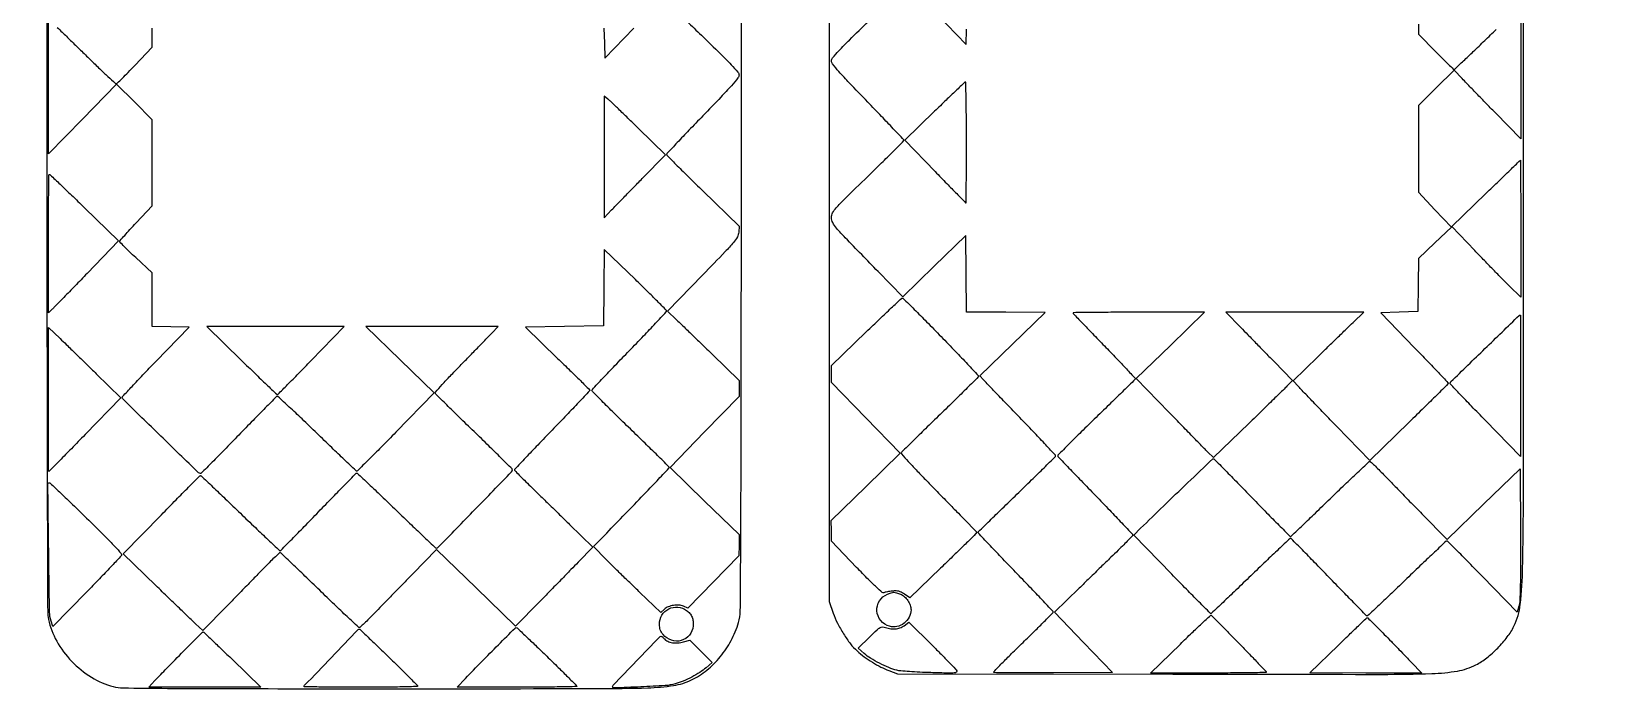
# Model space of a CAD drawing. Extents: x 59 to 2262, y 42 to 2281.
# Drawn here: x 59 to 1160, y 45 to 508 of the extents above; entities that cross this region are included whole.
import ezdxf

# ---------------------------------------------------------------- set-up
doc = ezdxf.new("R2010")
doc.units = 0

msp = doc.modelspace()

# ---------------------------------------------------------------- linework, layer by layer
for points in [[(511.740326, 971.428793, 0.00001), (447.202853, 933.813354, 0.000126)], [(70, 713.613251), (70, 406.355846, 0.000196), (70.056328, 262.875472, 0.000676), (70.255199, 169.789239, 0.000152), (70.522602, 99.263324, 0.049736), (71.09009, 93.799221, 0.078534), (76.862932, 78.44485, 0.062789), (87.457733, 64.267822, 0.062369), (101.325506, 53.075924, 0.07505), (116.71066, 46.487146, 0.060447), (123.383941, 45.587135, 0.001442), (154.809094, 45.2594, 0.001671), (205.424689, 45.046665, 0.000215), (313.815754, 45, 0.000233), (456.99403, 45.066639, 0.007134), (492.710216, 45.609517, 0.03007), (510.915592, 47.244874, 0.076135), (523.56911, 51.182455, 0.057036), (534.363356, 58.064924, 0.050743), (543.802007, 67.457666, 0.049396), (551.377573, 78.827837, 0.048099), (556.65548, 91.562951, 0.072339), (557.892391, 99.619463, 0.000762), (558.254816, 156.352691, 0.000982), (558.53518, 253.055561, 0.00007), (558.748939, 522, 0.000145), (558.820252, 717.231487, 0.000473)], [(620.5, 535), (620.5, 106.5), (623.282294, 98.285493, 0.034343), (626.265595, 91.134532, 0.024261), (630.534561, 83.545578, 0.02458), (635.374426, 76.621811, 0.044245), (640.081074, 71.54572, 0.025659), (645.014661, 67.528246, 0.019674), (650.782352, 63.643373, 0.019864), (656.748844, 60.276973, 0.028841), (662.277219, 57.832612), (668.5, 55.5), (862.307626, 55.237554, 0.000237), (1009.084967, 55.108433, 0.007807), (1044.477634, 55.646732, 0.034445), (1062.521947, 57.451447, 0.077905), (1075.5, 61.81056, 0.047389), (1083.071339, 66.709057, 0.031205), (1090.79832, 73.642829, 0.031278), (1097.571186, 81.450831, 0.049109), (1102.239715, 89, 0.087416), (1106.671557, 104.335694, 0.021589), (1108.347001, 130.575778, 0.005), (1108.910712, 183.794539, 0.000136), (1108.985219, 416.535954), (1109, 723.571907)], [(1107, 525.309975), (1107, 478.700666), (1107, 432.091357), (1089.21056, 450.295678, -0.000482), (1081.983848, 457.705209, -0.000526), (1074.980287, 464.914981, -0.000492), (1068.998385, 471.098165, -0.002617), (1065.747994, 474.5), (1060.074867, 480.5), (1047.537434, 468.015006), (1035, 455.530012), (1035, 424.97691), (1035, 394.423807), (1046.65078, 382.140618), (1058.30156, 369.857429), (1046.672619, 358.867148), (1035.043678, 347.876867), (1034.771839, 329.188434), (1034.5, 310.5), (1021.586666, 310), (1008.673331, 309.5), (1032.336666, 285.058347, -0.001221), (1041.409217, 275.641477, -0.001996), (1049.048896, 267.609072, -0.000231), (1055.824412, 260.421429, -0.191135), (1056, 259.978881, -0.199211), (1055.818123, 259.540503, -0.000187), (1047.900982, 251.647459, -0.001824), (1038.999869, 242.844535, -0.001113), (1028.428876, 232.512248), (1000.857751, 205.683428), (977.621686, 229.591714, -0.000624), (968.451114, 239.051182, -0.000824), (960.119856, 247.694845, -0.00059), (953.155368, 254.961515, -0.008083), (950.670355, 257.646057), (946.955088, 261.792114), (964.227544, 278.676024, -0.000336), (971.390435, 285.668382, -0.000327), (978.629341, 292.716239, -0.000322), (985.000407, 298.903083, -0.001217), (989, 302.763181), (996.5, 309.966428), (948.017867, 309.983214), (899.535734, 310), (910.015355, 299.25, 0.000255), (914.953468, 294.189638, 0.000126), (921.224648, 287.772986, 0.000125), (927.731006, 281.12239, 0.000183), (933.458587, 275.275059), (946.422198, 262.050118), (943.461099, 258.929581, -0.008742), (941.374774, 256.806518, -0.000396), (934.086872, 249.656474, -0.000663), (925.420304, 241.189793, -0.000475), (915.706977, 231.743585), (890.913954, 207.678126), (886.870296, 211.589063, -0.006418), (884.252415, 214.186878, -0.000478), (877.210238, 221.37052, -0.000663), (868.829943, 229.958252, -0.000503), (859.663319, 239.395687), (836.5, 263.291375), (860.5, 286.638716), (884.5, 309.986057), (838.25, 309.993029, 0.00106), (820.515416, 309.958093, 0.001769), (805.585938, 309.844214, 0.000126), (792.212391, 309.69152, 0.4108), (792, 309.476636, 0.192205), (792.145172, 309.112939, 0.000182), (798.470934, 302.456364, 0.001773), (805.582749, 295.030965, 0.001082), (814.028713, 286.312774, -0.001887), (822.454908, 277.58691, -0.003109), (829.504619, 270.138962, -0.000419), (835.703349, 263.496802, -0.300803), (835.778713, 263.046029, -0.094123), (835.470138, 262.601147, -0.000114), (827.572908, 254.843979, -0.001026), (818.708473, 246.176377, -0.000631), (808.235441, 236.003567, 0.001777), (797.800758, 225.821431, 0.002924), (789.057561, 217.127883, 0.000379), (781.35263, 209.364813, 0.287972), (781.235441, 208.841029, 0.105393), (781.559842, 208.312715, 0.00017), (789.133223, 200.360833, 0.001326), (797.667171, 191.453895, 0.000818), (807.75, 181.020305, -0.001358), (817.81414, 170.583522, -0.002214), (826.289062, 161.668191, -0.000284), (833.784552, 153.703873, -0.190898), (834, 153.160137, -0.191456), (833.79487, 152.644062, -0.001877), (830.989063, 149.694461, -0.005831), (827.678957, 146.320436, -0.003705), (823.75, 142.465511, 0.000798), (818.635547, 137.505453, 0.000296), (811.449065, 130.505334, 0.000293), (803.616715, 122.858102, 0.000353), (796.268095, 115.664585), (779.03619, 98.772518), (799.453844, 77.636259), (819.871498, 56.5), (778.280179, 56.238903, -0.001198), (762.295841, 56.176847, -0.00196), (748.751016, 56.209798, -0.000218), (736.673252, 56.291779, -0.197036), (736.160201, 56.506466, -0.410389), (736.157436, 56.929339, -0.000631), (742.009703, 62.921553, -0.003958), (748.730668, 69.678067, -0.002373), (756.815771, 77.60269, 0.001767), (764.937456, 85.543909, 0.002867), (771.777133, 92.356736, 0.000461), (777.7831, 98.419291, 0.197455), (778, 98.947119, 0.190728), (777.787001, 99.48519, 0.000272), (770.215727, 107.541006, 0.002165), (761.660233, 116.555585, 0.001327), (751.500347, 127.111991, -0.001532), (741.357744, 137.659075, -0.002526), (732.858303, 146.642256, -0.000283), (725.338077, 154.68046, -0.288749), (725.250347, 155.138243, -0.105696), (725.547109, 155.587789, -0.00013), (733.357914, 163.260177, -0.001156), (742.130476, 171.833059, -0.000711), (752.5, 181.891126, 0.000921), (762.86964, 191.957761, 0.001493), (771.643454, 200.557854, 0.000195), (779.424435, 208.236437, 0.117725), (779.754311, 208.765814, 0.27406), (779.638497, 209.303645, 0.000446), (772.809214, 216.664271, 0.003135), (765.035372, 224.923525, 0.00191), (755.754311, 234.586875, -0.00036), (746.280191, 244.390226, -0.000515), (737.890329, 253.102102, -0.000277), (730.800622, 260.487301, -0.007892), (729, 262.425376), (726.5, 265.202864), (749.5, 287.564131), (772.5, 309.925398), (744.766072, 309.962699), (717.032144, 310), (716.766072, 336.99051), (716.5, 363.98102), (694.312226, 342.467768), (672.124452, 320.954516), (654.788202, 338.727258, -0.000606), (631.771159, 362.381122, -0.014684), (625.555174, 369.172715, -0.058466), (622.879812, 373.12547, -0.120125), (622, 376.734689, -0.125189), (622.815298, 379.939918, -0.056465), (625.321436, 383.518217, -0.017889), (630.882764, 389.374649, -0.001187), (647.5, 405.58782, 0.001218), (657.276808, 415.128074, 0.001993), (665.509375, 423.265314, 0.000223), (672.816689, 430.552333, 0.199158), (673, 430.994294, 0.191261), (672.822193, 431.442118, 0.000203), (665.509375, 439.193048, 0.001872), (657.276809, 447.846592, 0.001144), (647.5, 458, -0.002055), (634.574636, 471.472294, -0.009539), (627.292147, 479.424036, -0.010231), (622.763556, 484.779251, -0.172042), (622, 486.932663, -0.178462), (622.793617, 489.085337, -0.011802), (627.271838, 494.089245, -0.010073), (634.652243, 501.643396, -0.001974), (648.25, 514.906437, 0.000678)], [(520.324172, 514.815785, 0.000987), (530.47452, 505, -0.002049), (543.887688, 491.973702, -0.009526), (551.453376, 484.278003, -0.010009), (556.181107, 479.07745, -0.178969), (556.971627, 477, -0.175818), (556.235635, 474.91049, -0.00948), (551.617638, 469.49081, -0.009345), (544.290522, 461.520031, -0.002096), (531.497585, 448.22698, 0.001564), (521.722126, 438.090969, 0.002542), (513.489916, 429.413623, 0.000374), (506.239221, 421.681052, 0.190376), (506, 421.075538, 0.197865), (506.246243, 420.477651, 0.000407), (513.504406, 413.172674, 0.002694), (521.752543, 404.973682, 0.001658), (531.546915, 395.4057), (557.093829, 370.614283), (556.796915, 366.358077, -0.112685), (555.78718, 363.02399, -0.045595), (553.051192, 359.10623, -0.016285), (547.287492, 352.708565, -0.001317), (531.558286, 336.439151), (506.616572, 310.776432), (513.058286, 304.664776, -0.002135), (516.677325, 301.201684, -0.000425), (523.115559, 294.977427, -0.000449), (530.599167, 287.717186, -0.000418), (538.25, 280.26889), (557, 261.984659), (557, 256.369359), (557, 250.754059), (532.75, 225.739209), (508.5, 200.724358), (532.774327, 177.112179), (557.048654, 153.5), (556.981002, 146), (556.913349, 138.5), (538.925129, 120.141746), (520.936909, 101.783492), (517.949582, 103.020884, 0.08141), (514.644483, 103.795576, 0.055241), (510.774361, 103.630631, 0.056038), (507.111031, 102.636772, 0.094608), (504.433012, 100.937068), (502.06261, 98.710191), (487.281305, 112.782226, -0.001588), (480.964604, 118.834179, -0.001275), (474.205566, 125.384568, -0.001288), (467.988994, 131.471354, -0.003291), (463.524877, 135.923084), (454.549755, 144.991906), (460.606425, 151.245953, 0.000325), (486.611907, 178.133811, 0.002258), (499.265453, 191.352656, 0.000675), (507.642333, 200.207178, 0.294186), (507.78654, 200.981584, 0.101554), (507.455528, 201.475386, 0.000152), (499.652921, 209.156346, 0.001229), (490.872008, 217.75275, 0.000758), (480.5, 227.826428, -0.00174), (470.148613, 237.919679, -0.002824), (461.43125, 246.576279, -0.000447), (453.772123, 254.282187, -0.197889), (453.5, 254.942827, -0.190233), (453.763937, 255.611441, -0.000431), (461.210938, 263.560316, -0.002733), (469.686196, 272.492773, -0.001685), (479.75, 282.913495, 0.001604), (489.813887, 293.330934, 0.002605), (498.289063, 302.252961, 0.000392), (505.748007, 310.200048, 0.19049), (506, 310.83748, 0.197321), (505.743207, 311.462842, 0.000607), (499.542355, 317.724882, 0.003296), (492.444413, 324.781826, 0.00204), (484.016526, 332.984047), (462.033053, 354.20492), (461.766526, 327.35246), (461.5, 300.5), (434.073108, 300), (406.646216, 299.5), (429.323108, 277.5482, -0.001177), (438.017299, 269.092284, -0.001927), (445.337529, 261.883707, -0.000207), (451.841258, 255.424264, -0.201524), (451.996139, 255.0482, -0.189964), (451.842287, 254.665777, -0.000136), (444.210172, 246.607141, -0.001525), (435.655365, 237.634151, -0.000929), (425.496139, 227.082494, 0.001092), (415.337352, 216.524381, 0.001789), (406.783241, 207.530849, 0.000186), (399.176839, 199.470186, 0.191293), (399, 199.024881, 0.194396), (399.17278, 198.597271, 0.001071), (402.304687, 195.368335, 0.004383), (405.937341, 191.703972, 0.002744), (410.25, 187.475936, -0.000676), (415.700932, 182.175997, -0.000289), (422.970606, 175.080351, -0.000286), (430.709199, 167.5096, -0.000377), (437.75632, 160.596996), (454.01264, 144.626896), (443.782052, 134.063448, -0.000672), (438.693495, 128.823436, -0.000256), (431.592619, 121.538314, -0.000254), (423.872056, 113.633581, -0.000311), (416.652467, 106.258473), (399.753471, 89.016946), (371.983517, 116.033809), (344.213564, 143.050673), (327.338394, 125.775336, 0.000239), (320.150618, 118.410085, 0.000198), (312.506659, 110.563693, 0.0002), (305.507124, 103.367348, 0.000539), (300.544428, 98.25, -0.004036), (296.680648, 94.321165, -0.006319), (293.287557, 91.010938, -0.002197), (290.328433, 88.220844, -0.190146), (289.768709, 88, -0.190899), (289.177412, 88.234294, -0.000338), (281.234885, 95.710938, -0.002417), (272.330561, 104.185989, -0.001486), (261.920731, 114.25, 0.000847), (251.517984, 124.332886, 0.001373), (242.634415, 132.867133, 0.00018), (234.706004, 140.436585, 0.106994), (234.167519, 140.765773, 0.27592), (233.653192, 140.659951, 0.0026), (230.711047, 137.937904, 0.007712), (227.334397, 134.682073, 0.0048), (223.471069, 130.765773, -0.000538), (218.501835, 125.641771, -0.000199), (211.496142, 118.439164, -0.000198), (203.846833, 110.587333, -0.000238), (196.655645, 103.218616), (179.774514, 85.937232), (174.637257, 90.686423, -0.004427), (171.469272, 93.66755, -0.000488), (164.280999, 100.566314, -0.000596), (155.742294, 108.796752, -0.000482), (146.595931, 117.651017), (123.691863, 139.866419), (150.516465, 167.43321, -0.001155), (160.848832, 178.002497, -0.001892), (169.655791, 186.902255, -0.000201), (177.548378, 194.811505, -0.199082), (178.003027, 195, -0.191178), (178.463231, 194.817363, -0.000198), (186.524429, 187.216839, -0.001849), (195.522847, 178.662776, -0.00113), (206.082494, 168.504133, 0.00171), (216.648516, 158.362925, 0.00281), (225.665573, 149.863651, 0.00036), (233.717327, 142.370066, 0.273185), (234.247117, 142.254133, 0.119011), (234.7674, 142.57659, 0.00019), (242.445944, 150.359027, 0.00148), (251.043136, 159.130931, 0.000912), (261.108874, 169.5, -0.000718), (271.166947, 179.869238, -0.001168), (279.739823, 188.640894, -0.000131), (287.412584, 196.450883, -0.107073), (287.861757, 196.745595, -0.28738), (288.319041, 196.656538, -0.000281), (296.350072, 189.135966, -0.002516), (305.324828, 180.636927, -0.001526), (315.861891, 170.495595, 0.001353), (326.40931, 160.337292, 0.002207), (335.418719, 151.783081, 0.000282), (343.467399, 144.216896, 0.19075), (344.015246, 144, 0.202545), (345.346302, 144.562263, 0.000161), (371.158425, 171.122723, 0.000166), (396.938144, 197.684533, 0.194946), (397.5, 199.070821, 0.198678), (397.255054, 199.66293, 0.00036), (389.56875, 207.352036, 0.002536), (380.851574, 215.971959, 0.001558), (370.5, 226.041775, -0.001092), (360.124976, 236.115604, -0.001757), (351.332828, 244.750388, -0.000281), (343.57768, 252.429105, -0.111745), (343.164947, 253.076981, -0.276465), (343.29323, 253.727171, -0.001258), (348.167363, 259.099991, -0.005315), (353.851382, 265.202412, -0.003271), (360.664947, 272.270202, 0.000426), (367.820308, 279.608499, 0.000504), (374.570552, 286.55714, 0.000438), (380.25727, 292.433122, 0.003213), (382.958208, 295.265044), (387.416416, 300), (340.958208, 299.958989), (294.5, 299.917978), (318.478087, 276.590442), (342.456175, 253.262907), (315.557017, 225.605144, -0.001856), (305.186064, 215.02061, -0.003052), (296.325121, 206.153014, -0.000414), (288.419175, 198.350085, -0.28523), (287.860018, 198.22369, -0.107108), (287.29686, 198.566489, -0.000195), (279.331582, 206.146058, -0.001432), (270.40009, 214.700616, -0.000885), (259.947418, 224.805443, 0.002082), (249.487276, 234.869175, 0.003412), (240.535843, 243.293939, 0.000526), (232.571173, 250.672561, 0.275781), (231.941504, 250.805443, 0.115442), (231.323092, 250.417671, 0.000262), (223.642049, 242.658474, 0.001721), (215.013812, 233.873012, 0.001067), (204.93945, 223.5, -0.001458), (194.870091, 213.148325, -0.002376), (186.25969, 204.43125, -0.000317), (178.570297, 196.729996, -0.198948), (178.015144, 196.5, -0.195293), (176.599969, 197.074666, -0.000173), (150.085842, 222.877834, -0.000169), (123.575053, 248.713086, -0.20218), (123, 250.077081, -0.189982), (123.239535, 250.684741, -0.000441), (129.92134, 257.830443, -0.002762), (137.528755, 265.86226, -0.001704), (146.562009, 275.230436), (170.124018, 299.5), (157.062009, 299.779025), (144, 300.05805), (144, 318.845471), (144, 337.632891), (132.455794, 348.433826, -0.004681), (128.05134, 352.632715, -0.007549), (124.389121, 356.299115, -0.002461), (121.318927, 359.498421, -0.284682), (121.205794, 360.042008, -0.095527), (121.537431, 360.5953, -0.000899), (124.718264, 364.13362, -0.002982), (128.416772, 368.184126, -0.00192), (132.75, 372.837318), (144, 384.825381), (144, 415.177697), (144, 445.530012), (131.495497, 458.004492), (118.990994, 470.478973), (95.04877, 445.989486), (71.106547, 421.5), (71.053273, 468.968697), (71, 516.437393)], [(77.248998, 510.468697, -0.002055), (80.70966, 507.135953, -0.000442), (86.675425, 501.332992, -0.000462), (93.571862, 494.600446, -0.000441), (100.563776, 487.75, 0.003017), (107.185082, 481.329185, 0.004788), (112.939915, 475.920313, 0.001306), (117.992513, 471.286116, 0.187042), (118.730602, 471, 0.192163), (119.444691, 471.284966, 0.002403), (123.054934, 474.745312, 0.006649), (127.198148, 478.862974, 0.004256), (131.905581, 483.75), (143.979514, 496.5), (143.989757, 503.25), (144, 510)], [(1035, 512.909876), (1035, 505.819751), (1047.167584, 493.409876, 0.002804), (1051.884571, 488.652623, 0.004473), (1055.97524, 484.645401, 0.001121), (1059.576928, 481.195293, 0.192752), (1060.064699, 481, 0.190037), (1060.567034, 481.198078, 0.000407), (1066.714859, 486.948438, 0.002653), (1073.619611, 493.486457, 0.001634), (1081.679092, 501.25, -0.000564), (1089.842049, 509.146981, -0.000813)]]:
    msp.add_lwpolyline(points, format="xyb")
for points in [[(696.463665, 519.5), (716.897569, 498.5), (716.948784, 509.25)], [(461.932337, 510), (462.216168, 499.387522), (462.5, 488.775044), (482.940838, 509.98401)]]:
    msp.add_lwpolyline(points)
for points in [[(694.597454, 451.494108), (673.694909, 431.092508), (694.977938, 409.046254, 0.000813), (703.164854, 400.593283, 0.001338), (710.117622, 393.476087, 0.0001), (716.37563, 387.106851, 0.20115), (716.630483, 387, 0.411582), (716.78238, 387.150537, 0.000075), (716.891454, 399.484375, 0.001359), (716.973447, 413.203348, 0.000815), (717, 429.5, 0.001654), (716.946113, 445.793065, 0.002763), (716.779688, 459.500307, 0.000308), (716.557216, 471.666639, 0.429088), (716.25, 471.947854, 0.173184), (715.734375, 471.722285, 0.000396), (709.58019, 465.918056, 0.002525), (702.665084, 459.319416, 0.001559)], [(462, 419.33345), (462, 376.521739), (467.334051, 382.01087, -0.000248), (470.365557, 385.127423, -0.000047), (475.873166, 390.782865, -0.000051), (482.302485, 397.382172, -0.000047), (488.91301, 404.164842), (505.157919, 420.829685), (486.242977, 439.391906, 0.001296), (478.803159, 446.655232, 0.001803), (472.101744, 453.117033, 0.001098), (466.428654, 458.5241, 0.023174), (464.664017, 460.049644), (462, 462.14516)], [(1107, 368.77346), (1107, 320.54692), (1098.925784, 328.52346, -0.003577), (1094.751873, 332.706304, -0.001081), (1088.473229, 339.116736, -0.001083), (1081.464105, 346.335222, -0.001178), (1074.680878, 353.384577), (1058.510189, 370.269154), (1082.505094, 393.601064, -0.000421), (1091.723402, 402.549592, -0.000695), (1099.524934, 410.089069, -0.000033), (1106.573838, 416.881385, -0.159722), (1106.75, 416.966487, -0.45221), (1106.852908, 416.876933, -0.000027), (1106.926563, 402.823609, -0.000811), (1106.982037, 387.263684, -0.000486)], [(96.460039, 383.543812), (120.420078, 360.188926), (98.312857, 337.344463, -0.000539), (89.654045, 328.416178, -0.000766), (81.935054, 320.498419, -0.000425), (75.39474, 313.821587, -0.011243), (73.602818, 312.075686), (71, 309.651372), (71, 358.325686, -0.001444), (71.053888, 376.986405, -0.002412), (71.220313, 392.687042, -0.000235), (71.442516, 406.666608, -0.429251), (71.75, 406.949349, -0.174139), (72.267731, 406.72294, -0.000305), (79.317949, 400.053079, -0.002216), (87.220031, 392.501449, -0.001363)], [(699.14671, 292.886983, -0.001383), (709.250429, 282.434301, -0.002254), (717.758721, 273.503045, -0.000294), (725.280197, 265.526664, -0.191145), (725.5, 264.972707, -0.199016), (725.273271, 264.425645, -0.000307), (717.56875, 256.736741, -0.002342), (708.851697, 248.129054, -0.001436), (698.5, 238.06055, 0.001213), (688.124371, 227.977771, 0.001947), (679.329757, 219.322645, 0.000335), (671.591312, 211.637092, 0.115246), (671.154494, 210.938306, 0.271275), (671.29669, 210.238986, 0.001524), (675.99913, 205.020709, 0.005834), (681.515699, 199.077263, 0.003605), (688.132053, 192.213481, -0.00008), (695.458212, 184.719798, -0.00007), (703.146436, 176.851054, -0.00007), (710.112721, 169.717219, -0.000204), (714.918842, 164.790106), (724.382566, 155.080212), (722.441283, 152.925531, -0.015402), (721.000197, 151.421855, -0.000449), (714.707733, 145.259533, -0.000903), (707.280249, 138.024924, -0.000622), (698.840363, 129.85424), (677.180726, 108.93763), (673.340363, 111.560478, 0.026308), (671.15944, 112.88743, 0.060436), (669.372863, 113.587106, 0.061386), (667.48814, 113.833371, 0.027883), (665, 113.712745, 0.009549), (663.165066, 113.485358, 0.010074), (661.37275, 113.191446, 0.00976), (659.839755, 112.87717, 0.044155), (658.971066, 112.598924, -0.284582), (657.715091, 112.796813, -0.008854), (653.65438, 116.419755, -0.011421), (648.061445, 121.832582, -0.003351), (639.721066, 130.395754), (622, 148.835824), (621.955162, 156.167912), (621.910325, 163.5), (646.16019, 187.126713), (670.410056, 210.753425), (646.216575, 235.626713), (622.023094, 260.5), (622.024932, 266.5), (622.02677, 272.5), (646.539186, 296.25, -0.001662), (655.999573, 305.355362, -0.002697), (664.106909, 313.023438, -0.000421), (671.323049, 319.763868, -0.189854), (671.922511, 320, -0.198011), (672.516588, 319.755132, -0.000356), (680.278869, 312.035551, -0.002517), (688.980366, 303.28189, -0.001546)], [(104.733628, 266.676341), (121.967256, 249.769107), (96.830478, 223.884554, -0.000646), (87.167438, 213.959742, -0.001067), (78.975741, 205.603588, -0.000064), (71.587023, 198.100546, -0.200875), (71.34685, 198, -0.412156), (71.204166, 198.141684, -0.000046), (71.101887, 212.885315, -0.00107), (71.024924, 229.242656, -0.000641), (71, 248.673414), (71, 299.346828), (79.25, 291.465202, -0.001742), (83.556084, 287.322602, -0.000511), (90.138941, 280.932303, -0.000513), (97.53056, 273.727416, -0.000551)], [(207, 276.034522, 0.001006), (216.435049, 266.855244, 0.001645), (224.47325, 259.117493, 0.000173), (231.676708, 252.233563, 0.170136), (232.079149, 252.051264, 0.222336), (232.477317, 252.196277, 0.000224), (239.320443, 259.065059, 0.002076), (246.957758, 266.801846, 0.001265), (255.91709, 276), (279.175882, 300), (230.837941, 299.983257), (182.5, 299.966514)], [(1106.952388, 258.25), (1106.904776, 208.5), (1081.982068, 234, -0.001634), (1072.442136, 243.824954, -0.002689), (1064.445125, 252.204663, -0.000328), (1057.383851, 259.693812, -0.275509), (1057.27968, 260.164811, -0.120674), (1057.92414, 261.192286, -0.000081), (1081.829941, 284.384499, -0.000054), (1105.885597, 307.709459, -0.19488), (1106.602724, 308, -0.412083), (1106.765922, 307.837985, -0.000063), (1106.869314, 293.385938, -0.001248), (1106.942097, 277.326673, -0.000748)], [(917.961568, 179.387593, 0.001781), (928.161585, 168.895797, 0.002931), (936.871324, 160.104211, 0.000381), (944.648613, 152.357155, 0.287115), (945.176406, 152.237189, 0.106984), (945.708791, 152.562752, 0.000176), (953.637025, 160.133737, 0.001357), (962.518604, 168.667308, 0.000837), (972.920731, 178.75, -0.001496), (983.330998, 188.814, -0.002435), (992.236712, 197.289062, -0.000342), (1000.179454, 204.764096, -0.190865), (1000.774927, 205, -0.188936), (1001.333712, 204.781035, -0.002697), (1004.002865, 202.282813, -0.007027), (1007.072792, 199.295381, -0.004522), (1010.551583, 195.75, 0.00081), (1015.165647, 190.977254, 0.000254), (1022.089393, 183.845828, 0.000254), (1029.825739, 175.89361, 0.000281), (1037.312379, 168.21452), (1055.159658, 149.92904), (1080.829829, 174.856794), (1106.5, 199.784547), (1106.759328, 153.642274, -0.001321), (1106.827304, 130.820001, -0.005036), (1106.688697, 116.583316, -0.005675), (1106.390357, 107.011065, -0.060113), (1105.759328, 103.164179), (1104.5, 98.828359), (1080.160978, 123.914179, 0.001536), (1070.772049, 133.531888, 0.002501), (1062.736812, 141.63104, 0.000351), (1055.567861, 148.775037, 0.198277), (1055.022869, 149, 0.19071), (1054.469873, 148.781116, 0.000288), (1046.420958, 141.216919, 0.002228), (1037.409845, 132.662695, 0.001366), (1026.861891, 122.504405, -0.001594), (1016.322028, 112.363149, -0.002625), (1007.338341, 103.864034, -0.000309), (999.305604, 96.353418, -0.281784), (998.821822, 96.254405, -0.111978), (998.346651, 96.559293, -0.000151), (990.676866, 104.359106, -0.001284), (982.100767, 113.130831, -0.00079), (972.046648, 123.5, 0.000877), (961.988595, 133.869601, 0.001424), (953.399971, 142.643106, 0.00018), (945.727801, 150.430304, 0.11563), (945.215444, 150.753127, 0.277109), (944.693645, 150.642645, 0.000354), (936.647375, 143.146605, 0.002797), (927.638006, 134.646635, 0.001701), (917.078565, 124.503127, -0.001182), (906.522463, 114.341756, -0.001934), (897.522016, 105.785294, -0.000217), (889.464316, 98.190786, -0.191122), (888.983428, 98, -0.198984), (888.508307, 98.196879, -0.00022), (880.617854, 106.098654, -0.001978), (871.807602, 114.999468, -0.001209), (861.477273, 125.569886), (834.663582, 153.139772), (839.581791, 157.96425, -0.001911), (855.626004, 173.582836, -0.001593), (872.790168, 190.058997, -0.000097), (890.245554, 206.701747, -0.234827), (890.887572, 206.900404, -0.159231), (891.309874, 206.682143, -0.00015), (899.093185, 198.777432, -0.001493), (907.772043, 189.90507, -0.000913)], [(97.8836, 165.097711, -0.002063), (110.608413, 152.563501, -0.009754), (117.732065, 145.206867, -0.008153), (122.251072, 140.192626, -0.322035), (122.3836, 138.788348, -0.057444), (121.584459, 137.723406, -0.000535), (114.808369, 130.588281, -0.001801), (106.970049, 122.411492, -0.001163), (97.836381, 112.995799), (74.172761, 88.714779), (72.910757, 92.60739, -0.074535), (71.852023, 98.976712, -0.000819), (71.223183, 142.996656, -0.00025), (70.664602, 188.984024, -0.436425), (71.679756, 189.947772, -0.175261), (72.245221, 189.701608, -0.000326), (79.715486, 182.626522, -0.002296), (88.092795, 174.60863, -0.001414)], [(670.510222, 111.560176, -0.083551), (673.330334, 109.782292, -0.061779), (675.761399, 107.000317, -0.062094), (677.427482, 103.726549, -0.0869), (677.992524, 100.5, -0.122), (676.707126, 95.310391, -0.108333), (673.111068, 91.053325, -0.109638), (668.103852, 88.725663, -0.127646), (662.871771, 88.920272, -0.148284), (656.684944, 93.022667, -0.157959), (654.010297, 99.767523, -0.158713), (655.804113, 106.775005, -0.149792), (661.415186, 111.578588, -0.023917), (664.056123, 112.581161, -0.079422), (665.885417, 112.86978, -0.076993), (667.744047, 112.578017, -0.021601)], [(520, 100.142054, -0.057514), (522.359659, 97.952406, -0.076613), (523.898467, 95.470059, -0.074431), (524.646277, 92.582506, -0.050843), (524.657224, 89.187735, -0.144361), (522.027575, 82.700451, -0.156321), (516.370879, 78.922711, -0.15268), (509.465064, 79.090827, -0.136827), (503.532726, 83.143477, -0.038546), (502.349597, 84.792166, -0.052893), (501.57312, 86.442744, -0.050976), (501.141914, 88.266627, -0.032586), (501, 90.441867, -0.136155), (502.75657, 96.772926, -0.140276), (507.509777, 101.207869, -0.140736), (513.876589, 102.448226, -0.137332)], [(710.170216, 57.618201, -0.383628), (709.937299, 56.610939, -0.135539), (708.417661, 56.070836, -0.023844), (704.316164, 55.970838, -0.001403), (691.85572, 56.296252, -0.004715), (684.114912, 56.593226, -0.005717), (676.863868, 57.023059, -0.004881), (670.777737, 57.513475, -0.03889), (668, 57.984316, -0.036763), (662.353733, 59.850067, -0.020173), (655.739921, 62.907165, -0.020144), (649.51081, 66.42097, -0.044148), (645.130202, 69.696991), (640.883718, 73.5), (648.845999, 81.381242, -0.004156), (654.069598, 86.466415, -0.055447), (656.195916, 88.092527, -0.144718), (657.891306, 88.53385, -0.075806), (660.053363, 88.131242, 0.045457), (663.699576, 87.221247, 0.062244), (667.077677, 87.121918, 0.066446), (670.20345, 87.845989, 0.062444), (673.102117, 89.373737), (676.5, 91.747474), (692.814496, 75.623737, -0.002462), (699.141224, 69.309109, -0.003602), (704.642468, 63.683569, -0.001764), (709.261231, 58.857917, -0.063732)], [(908.848682, 76.866762, -0.00147), (916.191138, 69.295132, -0.002393), (922.3743, 62.819614, -0.00033), (927.831, 57.042229, -0.191335), (928, 56.616762, -0.409677), (927.75113, 56.364, -0.000226), (916.029688, 56.187418, -0.002365), (902.875592, 56.057426, -0.001418), (887.25, 56.021256), (846.5, 56.042513), (867.5, 76.468243, -0.001786), (875.594751, 84.285561, -0.002934), (882.507113, 90.83605, -0.000391), (888.675107, 96.603774, -0.273791), (889.098682, 96.696986, -0.117701), (889.515285, 96.440302, -0.000225), (895.1472, 90.790601, -0.001606), (901.463373, 84.40789, -0.000993)], [(1011.021023, 83.25, -0.000401), (1015.966946, 78.183926, -0.000314), (1021.329856, 72.675, -0.000317), (1026.316739, 67.539397, -0.000775), (1029.980364, 63.75), (1037.449945, 56), (997.974972, 56.047428), (958.5, 56.094855), (978.5, 75.521217, -0.001143), (986.205112, 82.971165, -0.001867), (992.776467, 89.248784, -0.000213), (998.657897, 94.820695, -0.178656), (999.015632, 94.973789, -0.208338), (999.364764, 94.84237, -0.00068), (1002.754914, 91.540738, -0.003562), (1006.578994, 87.75276, -0.002204)], [(200.5, 65.461817), (220.5, 46.026414), (181.041792, 46.013207), (141.583584, 46), (146.026483, 50.75, -0.005502), (154.253761, 59.354189, -0.001975), (166.155055, 71.433796, -0.00015), (179.360864, 84.724001, -0.225778), (179.987497, 84.94861, -0.166263), (180.343505, 84.785575, -0.0002), (186.224452, 79.203167, -0.001755), (192.795148, 72.917009, -0.001075)], [(310.350249, 67.400413, -0.001374), (318.098529, 59.822131, -0.002189), (324.678927, 53.293708, -0.000447), (330.436489, 47.521078, -0.107572), (330.833333, 46.900413, -0.514289), (330.570257, 46.512113, -0.000663), (319.786205, 46.253537, -0.003754), (307.072781, 46.06103, -0.001908), (291.083333, 46, -0.001355), (275.713373, 46.041656, -0.00226), (262.774479, 46.170281, -0.000206), (251.234143, 46.341932, -0.409744), (251, 46.579681, -0.193585), (251.323268, 47.383342, -0.000102), (270.185007, 67.027404, -0.000098), (289.066651, 86.676487, -0.204042), (289.826406, 87, -0.192811), (290.087362, 86.895484, -0.000118), (296.009598, 81.242621, -0.001429), (302.597607, 74.9152, -0.000869)], [(421.775424, 67.795101, -0.001088), (429.74429, 59.992161, -0.001742), (436.510073, 53.291829, -0.000312), (442.460679, 47.350167, -0.097444), (442.833333, 46.795101, -0.529312), (442.621731, 46.469766, -0.000386), (430.642529, 46.233561, -0.002974), (417.06267, 46.057078, -0.001762), (400.864637, 46), (358.562607, 46), (364.521386, 52.25, -0.003108), (375.831803, 63.966488, -0.002825), (387.651442, 75.92326, -0.000349), (399.374384, 87.632621, -0.19858), (400.262921, 88, -0.190286), (400.80354, 87.786526, -0.000478), (406.907239, 82.064811, -0.002881), (413.773289, 75.541244, -0.001779)], [(504.482301, 80.019558, 0.106954), (506.795005, 78.36103, 0.06305), (510.073585, 77.407224, 0.056142), (513.913057, 77.234302, 0.048584), (517.89382, 77.894088), (522.365218, 79.090004), (530.239368, 71.295002), (538.113518, 63.5), (533.850028, 59.794683, -0.036164), (529.422043, 56.475982, -0.022476), (523.804258, 53.215082, -0.022123), (517.753363, 50.390476, -0.028999), (511.992438, 48.388065, -0.053451), (505.099347, 47.206668, -0.00495), (487.803184, 46.288444, -0.001409), (468.99608, 45.529727, -0.425241), (468, 46.489135, -0.19362), (468.429644, 47.557047, -0.000242), (484.704554, 64.492969, -0.000262), (500.964407, 81.379135, -0.175326), (502.095012, 81.934573, -0.177352), (502.423983, 81.853533, -0.020872), (503.041721, 81.399026, -0.022922), (503.75244, 80.773285, -0.016876)]]:
    msp.add_lwpolyline(points, format="xyb", close=True)

doc.saveas('drawing.dxf')
